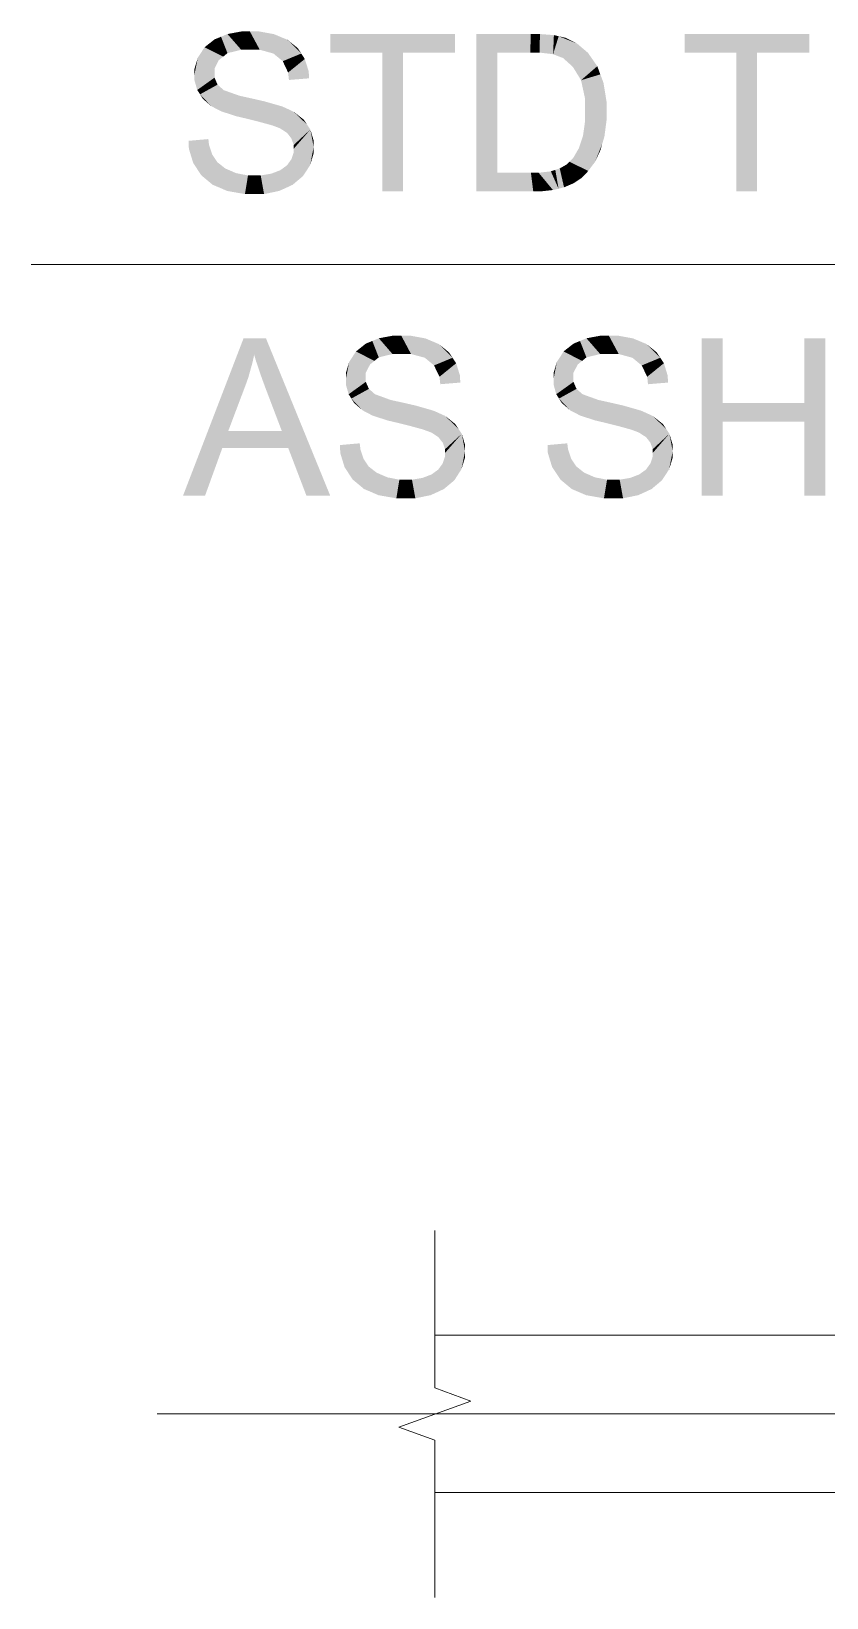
# Model space of a CAD drawing. Header units: millimetres. Extents: x 2 to 579, y 1 to 405.
# Drawn here: x 174.23 to 181.05, y 102.49 to 115.93 of the extents above; entities that cross this region are included whole.
import ezdxf

# ---------------------------------------------------------------- set-up
doc = ezdxf.new("R2010")
doc.units = ezdxf.units.MM
doc.linetypes.add('XKITLINE00', pattern=[0])
doc.layers.add('LinkedObject', color=7, linetype='Continuous', lineweight=0)

# ---------------------------------------------------------------- blocks, each defined once
blk = doc.blocks.new('*A4')
at = {"layer": 'LinkedObject'}
for points in [[(175.798, 115.858), (175.872, 115.71), (175.713, 115.791)], [(175.909, 115.74), (175.798, 115.858), (175.854, 115.881)], [(175.872, 115.71), (175.798, 115.858), (175.909, 115.74)], [(175.909, 115.904), (176.027, 115.769), (175.854, 115.881)], [(175.854, 115.881), (176.027, 115.769), (175.909, 115.74)], [(176.033, 115.927), (176.027, 115.769), (175.909, 115.904)], [(176.101, 115.927), (176.027, 115.769), (176.033, 115.927)], [(176.027, 115.769), (176.101, 115.927), (176.108, 115.769)], [(176.101, 115.927), (176.186, 115.769), (176.108, 115.769)], [(176.308, 115.903), (176.101, 115.927), (176.176, 115.927)], [(176.365, 115.879), (176.101, 115.927), (176.308, 115.903)], [(176.303, 115.737), (176.101, 115.927), (176.365, 115.879)], [(176.186, 115.769), (176.101, 115.927), (176.303, 115.737)], [(176.365, 115.879), (176.343, 115.704), (176.303, 115.737)], [(176.423, 115.855), (176.343, 115.704), (176.365, 115.879)], [(176.343, 115.704), (176.423, 115.855), (176.383, 115.671)], [(176.383, 115.671), (176.423, 115.855), (176.542, 115.737)], [(176.542, 115.737), (176.423, 115.855), (176.511, 115.784)], [(176.791, 115.904), (177.236, 115.745), (176.791, 115.745)], [(177.414, 115.745), (177.236, 115.745), (176.791, 115.904)], [(177.414, 115.745), (176.791, 115.904), (177.861, 115.904)], [(177.414, 115.745), (177.861, 115.904), (177.861, 115.745)], [(178.044, 115.904), (178.222, 115.745), (178.044, 114.554)], [(178.506, 115.745), (178.044, 115.904), (178.509, 115.904)], [(178.222, 115.745), (178.044, 115.904), (178.506, 115.745)], [(178.509, 115.904), (178.586, 115.745), (178.506, 115.745)], [(178.588, 115.904), (178.586, 115.745), (178.509, 115.904)], [(178.588, 115.904), (178.701, 115.731), (178.586, 115.745)], [(178.708, 115.895), (178.701, 115.731), (178.588, 115.904)], [(178.749, 115.885), (178.701, 115.731), (178.708, 115.895)], [(178.749, 115.885), (178.737, 115.717), (178.701, 115.731)], [(178.737, 115.717), (178.749, 115.885), (178.787, 115.698)], [(178.906, 115.823), (178.749, 115.885), (178.807, 115.872)], [(178.947, 115.788), (178.749, 115.885), (178.906, 115.823)], [(178.871, 115.622), (178.749, 115.885), (178.947, 115.788)], [(178.787, 115.698), (178.749, 115.885), (178.871, 115.622)], [(179.828, 115.904), (180.272, 115.745), (179.828, 115.745)], [(180.45, 115.745), (180.272, 115.745), (179.828, 115.904)], [(180.45, 115.745), (179.828, 115.904), (180.897, 115.904)], [(180.45, 115.745), (180.897, 115.904), (180.897, 115.745)], [(175.684, 115.746), (175.626, 115.555), (175.655, 115.702)], [(175.835, 115.68), (175.626, 115.555), (175.684, 115.746)], [(175.655, 115.702), (175.626, 115.555), (175.626, 115.606)], [(175.713, 115.791), (175.872, 115.71), (175.684, 115.746)], [(175.684, 115.746), (175.872, 115.71), (175.835, 115.68)], [(176.542, 115.737), (176.429, 115.574), (176.383, 115.671)], [(176.572, 115.69), (176.429, 115.574), (176.542, 115.737)], [(177.236, 114.554), (177.414, 115.745), (177.414, 114.554)], [(177.236, 115.745), (177.414, 115.745), (177.236, 114.554)], [(178.044, 114.554), (178.222, 115.745), (178.222, 114.714)], [(178.947, 115.788), (178.906, 115.565), (178.871, 115.622)], [(179, 115.743), (178.906, 115.565), (178.947, 115.788)], [(179.08, 115.628), (178.906, 115.565), (179, 115.743)], [(180.272, 114.554), (180.45, 115.745), (180.45, 114.554)], [(180.272, 115.745), (180.45, 115.745), (180.272, 114.554)], [(175.798, 115.609), (175.626, 115.555), (175.835, 115.68)], [(175.626, 115.555), (175.798, 115.609), (175.798, 115.567)], [(175.798, 115.53), (175.626, 115.555), (175.798, 115.567)], [(176.606, 115.583), (176.429, 115.574), (176.572, 115.69)], [(176.608, 115.524), (176.429, 115.574), (176.606, 115.583)], [(176.429, 115.574), (176.608, 115.524), (176.436, 115.51)], [(178.906, 115.565), (179.08, 115.628), (178.941, 115.508)], [(178.941, 115.508), (179.08, 115.628), (179.106, 115.558)], [(175.626, 115.555), (175.798, 115.53), (175.626, 115.508)], [(175.626, 115.508), (175.798, 115.53), (175.65, 115.424)], [(175.65, 115.424), (175.798, 115.53), (175.674, 115.387)], [(175.674, 115.387), (175.798, 115.53), (175.824, 115.47)], [(175.824, 115.47), (175.769, 115.286), (175.674, 115.387)], [(175.85, 115.447), (175.769, 115.286), (175.824, 115.47)], [(175.769, 115.286), (175.85, 115.447), (175.817, 115.261)], [(175.817, 115.261), (175.85, 115.447), (175.876, 115.423)], [(179.106, 115.558), (178.976, 115.345), (178.941, 115.508)], [(179.133, 115.487), (178.976, 115.345), (179.106, 115.558)], [(179.159, 115.327), (178.976, 115.345), (179.133, 115.487)], [(175.674, 115.387), (175.769, 115.286), (175.697, 115.349)], [(175.817, 115.261), (175.876, 115.423), (175.855, 115.241)], [(175.855, 115.241), (175.876, 115.423), (175.985, 115.199)], [(175.985, 115.199), (175.876, 115.423), (176.011, 115.375)], [(175.985, 115.199), (176.011, 115.375), (176.078, 115.177)], [(176.078, 115.177), (176.011, 115.375), (176.119, 115.351)], [(176.078, 115.177), (176.119, 115.351), (176.17, 115.154)], [(176.17, 115.154), (176.119, 115.351), (176.228, 115.326)], [(176.17, 115.154), (176.228, 115.326), (176.291, 115.121)], [(176.291, 115.121), (176.228, 115.326), (176.318, 115.111)], [(176.318, 115.111), (176.228, 115.326), (176.36, 115.095)], [(176.378, 115.283), (176.36, 115.095), (176.228, 115.326)], [(179.159, 115.237), (178.976, 115.345), (179.159, 115.327)], [(178.976, 115.345), (179.159, 115.237), (178.976, 115.24)], [(176.418, 115.265), (176.36, 115.095), (176.378, 115.283)], [(176.36, 115.095), (176.418, 115.265), (176.421, 115.055)], [(176.421, 115.055), (176.418, 115.265), (176.477, 115.237)], [(176.421, 115.055), (176.477, 115.237), (176.44, 115.031)], [(176.44, 115.031), (176.477, 115.237), (176.458, 115.007)], [(176.477, 115.237), (176.592, 115.127), (176.458, 115.007)], [(176.592, 115.127), (176.477, 115.237), (176.564, 115.169)], [(178.976, 115.163), (179.159, 115.16), (178.958, 115.033)], [(178.958, 115.033), (179.159, 115.16), (179.123, 114.964)], [(179.159, 115.237), (178.976, 115.163), (178.976, 115.24)], [(179.159, 115.16), (178.976, 115.163), (179.159, 115.237)], [(179.123, 114.964), (179.159, 115.16), (179.141, 115.024)], [(176.458, 115.007), (176.592, 115.127), (176.477, 114.952)], [(176.477, 114.952), (176.592, 115.127), (176.62, 115.085)], [(176.477, 114.952), (176.62, 115.085), (176.477, 114.92)], [(176.477, 114.92), (176.62, 115.085), (176.477, 114.889)], [(176.62, 115.085), (176.648, 114.935), (176.477, 114.889)], [(176.648, 114.935), (176.62, 115.085), (176.648, 114.99)], [(179.123, 114.964), (178.94, 114.979), (178.958, 115.033)], [(175.751, 114.952), (175.576, 114.988), (175.745, 115.003)], [(175.576, 114.988), (175.65, 114.745), (175.578, 114.92)], [(175.751, 114.952), (175.65, 114.745), (175.576, 114.988)], [(175.578, 114.92), (175.65, 114.745), (175.615, 114.799)], [(175.779, 114.869), (175.65, 114.745), (175.751, 114.952)], [(176.458, 114.831), (176.648, 114.935), (176.618, 114.78)], [(176.477, 114.889), (176.648, 114.935), (176.458, 114.831)], [(176.618, 114.78), (176.648, 114.935), (176.648, 114.881)], [(178.873, 114.84), (179.123, 114.964), (179.031, 114.768)], [(178.923, 114.926), (179.123, 114.964), (178.873, 114.84)], [(178.94, 114.979), (179.123, 114.964), (178.923, 114.926)], [(179.031, 114.768), (179.123, 114.964), (179.06, 114.806)], [(179.06, 114.806), (179.123, 114.964), (179.106, 114.905)], [(175.65, 114.745), (175.779, 114.869), (175.685, 114.692)], [(175.685, 114.692), (175.779, 114.869), (175.782, 114.611)], [(175.801, 114.836), (175.782, 114.611), (175.779, 114.869)], [(175.823, 114.804), (175.782, 114.611), (175.801, 114.836)], [(175.823, 114.804), (175.844, 114.585), (175.782, 114.611)], [(175.89, 114.751), (175.844, 114.585), (175.823, 114.804)], [(176.42, 114.778), (176.587, 114.732), (176.362, 114.736)], [(176.439, 114.805), (176.618, 114.78), (176.42, 114.778)], [(176.587, 114.732), (176.42, 114.778), (176.618, 114.78)], [(176.458, 114.831), (176.618, 114.78), (176.439, 114.805)], [(178.909, 114.645), (178.758, 114.751), (178.819, 114.786)], [(178.841, 114.809), (178.942, 114.667), (178.819, 114.786)], [(178.819, 114.786), (178.942, 114.667), (178.909, 114.645)], [(179.031, 114.768), (178.841, 114.809), (178.873, 114.84)], [(179.003, 114.729), (178.841, 114.809), (179.031, 114.768)], [(178.942, 114.667), (178.841, 114.809), (179.003, 114.729)], [(175.844, 114.585), (175.89, 114.751), (175.906, 114.558)], [(175.936, 114.731), (175.906, 114.558), (175.89, 114.751)], [(175.982, 114.711), (175.906, 114.558), (175.936, 114.731)], [(175.982, 114.711), (176.059, 114.531), (175.906, 114.558)], [(176.085, 114.691), (176.059, 114.531), (175.982, 114.711)], [(176.085, 114.691), (176.151, 114.531), (176.059, 114.531)], [(176.143, 114.691), (176.151, 114.531), (176.085, 114.691)], [(176.143, 114.691), (176.223, 114.531), (176.151, 114.531)], [(176.194, 114.691), (176.223, 114.531), (176.143, 114.691)], [(176.284, 114.706), (176.41, 114.584), (176.194, 114.691)], [(176.194, 114.691), (176.41, 114.584), (176.223, 114.531)], [(176.323, 114.721), (176.556, 114.685), (176.284, 114.706)], [(176.468, 114.611), (176.284, 114.706), (176.556, 114.685)], [(176.41, 114.584), (176.284, 114.706), (176.468, 114.611)], [(176.362, 114.736), (176.556, 114.685), (176.323, 114.721)], [(176.362, 114.736), (176.587, 114.732), (176.556, 114.685)], [(178.222, 114.714), (178.531, 114.554), (178.044, 114.554)], [(178.511, 114.714), (178.531, 114.554), (178.222, 114.714)], [(178.511, 114.714), (178.592, 114.554), (178.531, 114.554)], [(178.577, 114.714), (178.592, 114.554), (178.511, 114.714)], [(178.748, 114.577), (178.577, 114.714), (178.682, 114.726)], [(178.7, 114.566), (178.577, 114.714), (178.748, 114.577)], [(178.592, 114.554), (178.577, 114.714), (178.7, 114.566)], [(178.72, 114.739), (178.748, 114.577), (178.682, 114.726)], [(178.758, 114.751), (178.748, 114.577), (178.72, 114.739)], [(178.748, 114.577), (178.758, 114.751), (178.795, 114.589)], [(178.875, 114.623), (178.758, 114.751), (178.909, 114.645)], [(178.795, 114.589), (178.758, 114.751), (178.875, 114.623)], [(176.223, 114.531), (176.41, 114.584), (176.352, 114.558)], [(176.047, 113.294), (176.065, 112.894), (175.528, 111.944)], [(176.065, 112.894), (176.047, 113.294), (176.088, 112.958)], [(176.088, 112.958), (176.047, 113.294), (176.124, 113.088)], [(176.124, 113.088), (176.047, 113.294), (176.138, 113.153)], [(176.239, 113.294), (176.138, 113.153), (176.047, 113.294)], [(176.138, 113.153), (176.239, 113.294), (176.154, 113.098)], [(176.154, 113.098), (176.239, 113.294), (176.202, 112.957)], [(176.202, 112.957), (176.239, 113.294), (176.233, 112.872)], [(176.233, 112.872), (176.239, 113.294), (176.375, 112.499)], [(176.375, 112.499), (176.239, 113.294), (176.43, 112.353)], [(176.43, 112.353), (176.239, 113.294), (176.79, 111.944)], [(177.207, 113.294), (177.324, 113.159), (177.151, 113.271)], [(177.33, 113.317), (177.324, 113.159), (177.207, 113.294)], [(177.399, 113.317), (177.324, 113.159), (177.33, 113.317)], [(177.324, 113.159), (177.399, 113.317), (177.405, 113.159)], [(177.399, 113.317), (177.483, 113.159), (177.405, 113.159)], [(177.606, 113.293), (177.399, 113.317), (177.474, 113.317)], [(177.663, 113.269), (177.399, 113.317), (177.606, 113.293)], [(177.601, 113.127), (177.399, 113.317), (177.663, 113.269)], [(177.483, 113.159), (177.399, 113.317), (177.601, 113.127)], [(178.987, 113.294), (179.105, 113.159), (178.932, 113.271)], [(179.111, 113.317), (179.105, 113.159), (178.987, 113.294)], [(179.179, 113.317), (179.105, 113.159), (179.111, 113.317)], [(179.105, 113.159), (179.179, 113.317), (179.186, 113.159)], [(179.179, 113.317), (179.264, 113.159), (179.186, 113.159)], [(179.386, 113.293), (179.179, 113.317), (179.254, 113.317)], [(179.444, 113.269), (179.179, 113.317), (179.386, 113.293)], [(179.381, 113.127), (179.179, 113.317), (179.444, 113.269)], [(179.264, 113.159), (179.179, 113.317), (179.381, 113.127)], [(180.154, 112.74), (179.976, 111.944), (179.976, 113.294)], [(180.154, 112.74), (179.976, 113.294), (180.154, 113.294)], [(181.035, 113.294), (180.856, 112.74), (180.856, 113.294)], [(180.856, 112.58), (180.856, 112.74), (181.035, 113.294)], [(180.856, 112.58), (181.035, 113.294), (181.035, 111.944)], [(177.011, 113.181), (177.169, 113.1), (176.982, 113.136)], [(177.095, 113.248), (177.169, 113.1), (177.011, 113.181)], [(177.206, 113.13), (177.095, 113.248), (177.151, 113.271)], [(177.169, 113.1), (177.095, 113.248), (177.206, 113.13)], [(177.151, 113.271), (177.324, 113.159), (177.206, 113.13)], [(177.663, 113.269), (177.641, 113.094), (177.601, 113.127)], [(177.72, 113.245), (177.641, 113.094), (177.663, 113.269)], [(177.641, 113.094), (177.72, 113.245), (177.68, 113.061)], [(177.68, 113.061), (177.72, 113.245), (177.839, 113.127)], [(177.839, 113.127), (177.72, 113.245), (177.808, 113.174)], [(178.791, 113.181), (178.95, 113.1), (178.763, 113.136)], [(178.876, 113.248), (178.95, 113.1), (178.791, 113.181)], [(178.987, 113.13), (178.876, 113.248), (178.932, 113.271)], [(178.95, 113.1), (178.876, 113.248), (178.987, 113.13)], [(178.932, 113.271), (179.105, 113.159), (178.987, 113.13)], [(179.444, 113.269), (179.421, 113.094), (179.381, 113.127)], [(179.501, 113.245), (179.421, 113.094), (179.444, 113.269)], [(179.421, 113.094), (179.501, 113.245), (179.461, 113.061)], [(179.461, 113.061), (179.501, 113.245), (179.62, 113.127)], [(179.62, 113.127), (179.501, 113.245), (179.589, 113.174)], [(176.982, 113.136), (176.924, 112.945), (176.953, 113.092)], [(177.132, 113.07), (176.924, 112.945), (176.982, 113.136)], [(176.953, 113.092), (176.924, 112.945), (176.924, 112.996)], [(177.095, 112.999), (176.924, 112.945), (177.132, 113.07)], [(176.982, 113.136), (177.169, 113.1), (177.132, 113.07)], [(177.839, 113.127), (177.727, 112.964), (177.68, 113.061)], [(177.87, 113.08), (177.727, 112.964), (177.839, 113.127)], [(177.903, 112.973), (177.727, 112.964), (177.87, 113.08)], [(178.763, 113.136), (178.705, 112.945), (178.734, 113.092)], [(178.913, 113.07), (178.705, 112.945), (178.763, 113.136)], [(178.734, 113.092), (178.705, 112.945), (178.705, 112.996)], [(178.876, 112.999), (178.705, 112.945), (178.913, 113.07)], [(178.763, 113.136), (178.95, 113.1), (178.913, 113.07)], [(179.62, 113.127), (179.508, 112.964), (179.461, 113.061)], [(179.651, 113.08), (179.508, 112.964), (179.62, 113.127)], [(179.684, 112.973), (179.508, 112.964), (179.651, 113.08)], [(175.528, 111.944), (176.065, 112.894), (175.916, 112.499)], [(176.924, 112.945), (177.095, 112.999), (177.095, 112.957)], [(177.095, 112.92), (176.924, 112.945), (177.095, 112.957)], [(176.924, 112.945), (177.095, 112.92), (176.924, 112.898)], [(176.924, 112.898), (177.095, 112.92), (176.948, 112.814)], [(176.948, 112.814), (177.095, 112.92), (176.971, 112.777)], [(176.971, 112.777), (177.095, 112.92), (177.122, 112.86)], [(177.905, 112.914), (177.727, 112.964), (177.903, 112.973)], [(177.727, 112.964), (177.905, 112.914), (177.734, 112.9)], [(178.705, 112.945), (178.876, 112.999), (178.876, 112.957)], [(178.876, 112.92), (178.705, 112.945), (178.876, 112.957)], [(178.705, 112.945), (178.876, 112.92), (178.705, 112.898)], [(178.705, 112.898), (178.876, 112.92), (178.728, 112.814)], [(178.728, 112.814), (178.876, 112.92), (178.752, 112.777)], [(178.752, 112.777), (178.876, 112.92), (178.902, 112.86)], [(179.686, 112.914), (179.508, 112.964), (179.684, 112.973)], [(179.508, 112.964), (179.686, 112.914), (179.515, 112.9)], [(177.122, 112.86), (177.067, 112.676), (176.971, 112.777)], [(176.971, 112.777), (177.067, 112.676), (176.995, 112.739)], [(177.148, 112.837), (177.067, 112.676), (177.122, 112.86)], [(177.067, 112.676), (177.148, 112.837), (177.115, 112.651)], [(177.115, 112.651), (177.148, 112.837), (177.174, 112.814)], [(177.115, 112.651), (177.174, 112.814), (177.152, 112.631)], [(177.152, 112.631), (177.174, 112.814), (177.282, 112.589)], [(177.282, 112.589), (177.174, 112.814), (177.308, 112.765)], [(177.282, 112.589), (177.308, 112.765), (177.375, 112.567)], [(177.375, 112.567), (177.308, 112.765), (177.417, 112.741)], [(177.375, 112.567), (177.417, 112.741), (177.468, 112.544)], [(177.468, 112.544), (177.417, 112.741), (177.526, 112.716)], [(178.902, 112.86), (178.847, 112.676), (178.752, 112.777)], [(178.752, 112.777), (178.847, 112.676), (178.775, 112.739)], [(178.928, 112.837), (178.847, 112.676), (178.902, 112.86)], [(178.847, 112.676), (178.928, 112.837), (178.896, 112.651)], [(178.896, 112.651), (178.928, 112.837), (178.954, 112.814)], [(178.896, 112.651), (178.954, 112.814), (178.933, 112.631)], [(178.933, 112.631), (178.954, 112.814), (179.063, 112.589)], [(179.063, 112.589), (178.954, 112.814), (179.089, 112.765)], [(179.063, 112.589), (179.089, 112.765), (179.156, 112.567)], [(179.156, 112.567), (179.089, 112.765), (179.198, 112.741)], [(179.156, 112.567), (179.198, 112.741), (179.249, 112.544)], [(179.249, 112.544), (179.198, 112.741), (179.306, 112.716)], [(177.468, 112.544), (177.526, 112.716), (177.588, 112.511)], [(177.588, 112.511), (177.526, 112.716), (177.615, 112.501)], [(177.615, 112.501), (177.526, 112.716), (177.658, 112.485)], [(177.675, 112.673), (177.658, 112.485), (177.526, 112.716)], [(177.716, 112.655), (177.658, 112.485), (177.675, 112.673)], [(177.658, 112.485), (177.716, 112.655), (177.719, 112.445)], [(177.719, 112.445), (177.716, 112.655), (177.775, 112.628)], [(177.719, 112.445), (177.775, 112.628), (177.737, 112.421)], [(177.737, 112.421), (177.775, 112.628), (177.756, 112.397)], [(177.775, 112.628), (177.89, 112.517), (177.756, 112.397)], [(177.89, 112.517), (177.775, 112.628), (177.862, 112.559)], [(179.249, 112.544), (179.306, 112.716), (179.369, 112.511)], [(179.369, 112.511), (179.306, 112.716), (179.396, 112.501)], [(179.396, 112.501), (179.306, 112.716), (179.438, 112.485)], [(179.456, 112.673), (179.438, 112.485), (179.306, 112.716)], [(179.496, 112.655), (179.438, 112.485), (179.456, 112.673)], [(179.438, 112.485), (179.496, 112.655), (179.499, 112.445)], [(179.499, 112.445), (179.496, 112.655), (179.555, 112.628)], [(179.499, 112.445), (179.555, 112.628), (179.518, 112.421)], [(179.518, 112.421), (179.555, 112.628), (179.536, 112.397)], [(179.555, 112.628), (179.67, 112.517), (179.536, 112.397)], [(179.67, 112.517), (179.555, 112.628), (179.642, 112.559)], [(180.154, 112.58), (179.976, 111.944), (180.154, 112.74)], [(180.154, 112.74), (180.856, 112.58), (180.154, 112.58)], [(180.856, 112.74), (180.856, 112.58), (180.154, 112.74)], [(175.865, 112.353), (175.528, 111.944), (175.916, 112.499)], [(175.916, 112.499), (176.43, 112.353), (175.865, 112.353)], [(176.375, 112.499), (176.43, 112.353), (175.916, 112.499)], [(177.756, 112.397), (177.89, 112.517), (177.774, 112.342)], [(177.774, 112.342), (177.89, 112.517), (177.918, 112.475)], [(177.774, 112.342), (177.918, 112.475), (177.774, 112.31)], [(177.774, 112.31), (177.918, 112.475), (177.774, 112.279)], [(177.918, 112.475), (177.946, 112.325), (177.774, 112.279)], [(177.946, 112.325), (177.918, 112.475), (177.946, 112.38)], [(179.536, 112.397), (179.67, 112.517), (179.555, 112.342)], [(179.555, 112.342), (179.67, 112.517), (179.698, 112.475)], [(179.555, 112.342), (179.698, 112.475), (179.555, 112.31)], [(179.555, 112.31), (179.698, 112.475), (179.555, 112.279)], [(179.698, 112.475), (179.727, 112.325), (179.555, 112.279)], [(179.727, 112.325), (179.698, 112.475), (179.727, 112.38)], [(179.976, 111.944), (180.154, 112.58), (180.154, 111.944)], [(180.856, 112.58), (181.035, 111.944), (180.856, 111.944)], [(175.528, 111.944), (175.865, 112.353), (175.717, 111.944)], [(176.43, 112.353), (176.79, 111.944), (176.586, 111.944)], [(177.049, 112.342), (176.874, 112.378), (177.043, 112.393)], [(176.874, 112.378), (176.948, 112.135), (176.876, 112.31)], [(177.049, 112.342), (176.948, 112.135), (176.874, 112.378)], [(177.076, 112.259), (176.948, 112.135), (177.049, 112.342)], [(178.829, 112.342), (178.655, 112.378), (178.823, 112.393)], [(178.655, 112.378), (178.729, 112.135), (178.656, 112.31)], [(178.829, 112.342), (178.729, 112.135), (178.655, 112.378)], [(178.857, 112.259), (178.729, 112.135), (178.829, 112.342)], [(176.876, 112.31), (176.948, 112.135), (176.913, 112.189)], [(176.948, 112.135), (177.076, 112.259), (176.983, 112.082)], [(176.983, 112.082), (177.076, 112.259), (177.08, 112.001)], [(177.098, 112.226), (177.08, 112.001), (177.076, 112.259)], [(177.12, 112.194), (177.08, 112.001), (177.098, 112.226)], [(177.755, 112.221), (177.915, 112.17), (177.736, 112.195)], [(177.755, 112.221), (177.946, 112.325), (177.915, 112.17)], [(177.774, 112.279), (177.946, 112.325), (177.755, 112.221)], [(177.915, 112.17), (177.946, 112.325), (177.946, 112.271)], [(178.656, 112.31), (178.729, 112.135), (178.693, 112.189)], [(178.729, 112.135), (178.857, 112.259), (178.764, 112.082)], [(178.764, 112.082), (178.857, 112.259), (178.861, 112.001)], [(178.879, 112.226), (178.861, 112.001), (178.857, 112.259)], [(178.901, 112.194), (178.861, 112.001), (178.879, 112.226)], [(179.536, 112.221), (179.696, 112.17), (179.517, 112.195)], [(179.536, 112.221), (179.727, 112.325), (179.696, 112.17)], [(179.555, 112.279), (179.727, 112.325), (179.536, 112.221)], [(179.696, 112.17), (179.727, 112.325), (179.727, 112.271)], [(177.12, 112.194), (177.142, 111.975), (177.08, 112.001)], [(177.188, 112.141), (177.142, 111.975), (177.12, 112.194)], [(177.142, 111.975), (177.188, 112.141), (177.203, 111.948)], [(177.234, 112.121), (177.203, 111.948), (177.188, 112.141)], [(177.28, 112.101), (177.203, 111.948), (177.234, 112.121)], [(177.28, 112.101), (177.357, 111.921), (177.203, 111.948)], [(177.383, 112.081), (177.357, 111.921), (177.28, 112.101)], [(177.383, 112.081), (177.448, 111.921), (177.357, 111.921)], [(177.44, 112.081), (177.448, 111.921), (177.383, 112.081)], [(177.44, 112.081), (177.52, 111.921), (177.448, 111.921)], [(177.491, 112.081), (177.52, 111.921), (177.44, 112.081)], [(177.581, 112.096), (177.708, 111.974), (177.491, 112.081)], [(177.491, 112.081), (177.708, 111.974), (177.52, 111.921)], [(177.62, 112.111), (177.854, 112.075), (177.581, 112.096)], [(177.765, 112.001), (177.581, 112.096), (177.854, 112.075)], [(177.708, 111.974), (177.581, 112.096), (177.765, 112.001)], [(177.659, 112.126), (177.854, 112.075), (177.62, 112.111)], [(177.717, 112.168), (177.884, 112.122), (177.659, 112.126)], [(177.659, 112.126), (177.884, 112.122), (177.854, 112.075)], [(177.736, 112.195), (177.915, 112.17), (177.717, 112.168)], [(177.884, 112.122), (177.717, 112.168), (177.915, 112.17)], [(178.901, 112.194), (178.922, 111.975), (178.861, 112.001)], [(178.968, 112.141), (178.922, 111.975), (178.901, 112.194)], [(178.922, 111.975), (178.968, 112.141), (178.984, 111.948)], [(179.014, 112.121), (178.984, 111.948), (178.968, 112.141)], [(179.06, 112.101), (178.984, 111.948), (179.014, 112.121)], [(179.06, 112.101), (179.137, 111.921), (178.984, 111.948)], [(179.164, 112.081), (179.137, 111.921), (179.06, 112.101)], [(179.164, 112.081), (179.229, 111.921), (179.137, 111.921)], [(179.221, 112.081), (179.229, 111.921), (179.164, 112.081)], [(179.221, 112.081), (179.301, 111.921), (179.229, 111.921)], [(179.272, 112.081), (179.301, 111.921), (179.221, 112.081)], [(179.362, 112.096), (179.488, 111.974), (179.272, 112.081)], [(179.272, 112.081), (179.488, 111.974), (179.301, 111.921)], [(179.401, 112.111), (179.634, 112.075), (179.362, 112.096)], [(179.546, 112.001), (179.362, 112.096), (179.634, 112.075)], [(179.488, 111.974), (179.362, 112.096), (179.546, 112.001)], [(179.44, 112.126), (179.634, 112.075), (179.401, 112.111)], [(179.498, 112.168), (179.665, 112.122), (179.44, 112.126)], [(179.44, 112.126), (179.665, 112.122), (179.634, 112.075)], [(179.517, 112.195), (179.696, 112.17), (179.498, 112.168)], [(179.665, 112.122), (179.498, 112.168), (179.696, 112.17)], [(177.52, 111.921), (177.708, 111.974), (177.65, 111.948)], [(179.301, 111.921), (179.488, 111.974), (179.431, 111.948)]]:
    blk.add_hatch(color=7, dxfattribs=at).paths.add_polyline_path(points, flags=17)
at = {"layer": 'LinkedObject', "color": 6, "linetype": 'XKITLINE00', "lineweight": 0}
for p, q in [((190.104, 113.928), (174.227, 113.928)), ((175.307, 104.067), (188.48, 104.067))]:
    blk.add_line(p, q, dxfattribs=at)
at = {"layer": 'LinkedObject', "color": 7, "linetype": 'XKITLINE00', "lineweight": 0}
for p, q in [((177.687, 105.64), (177.687, 104.29)), ((177.687, 104.742), (206.821, 104.742)), ((177.687, 104.29), (177.996, 104.177)), ((177.996, 104.177), (177.378, 103.952)), ((177.378, 103.952), (177.687, 103.84)), ((177.687, 103.84), (177.687, 102.49)), ((206.821, 103.392), (177.687, 103.392))]:
    blk.add_line(p, q, dxfattribs=at)

msp = doc.modelspace()

# ---------------------------------------------------------------- block references
at = {"lineweight": 0}
msp.add_blockref('*A4', (0, 0), dxfattribs=at)

doc.saveas('drawing.dxf')
